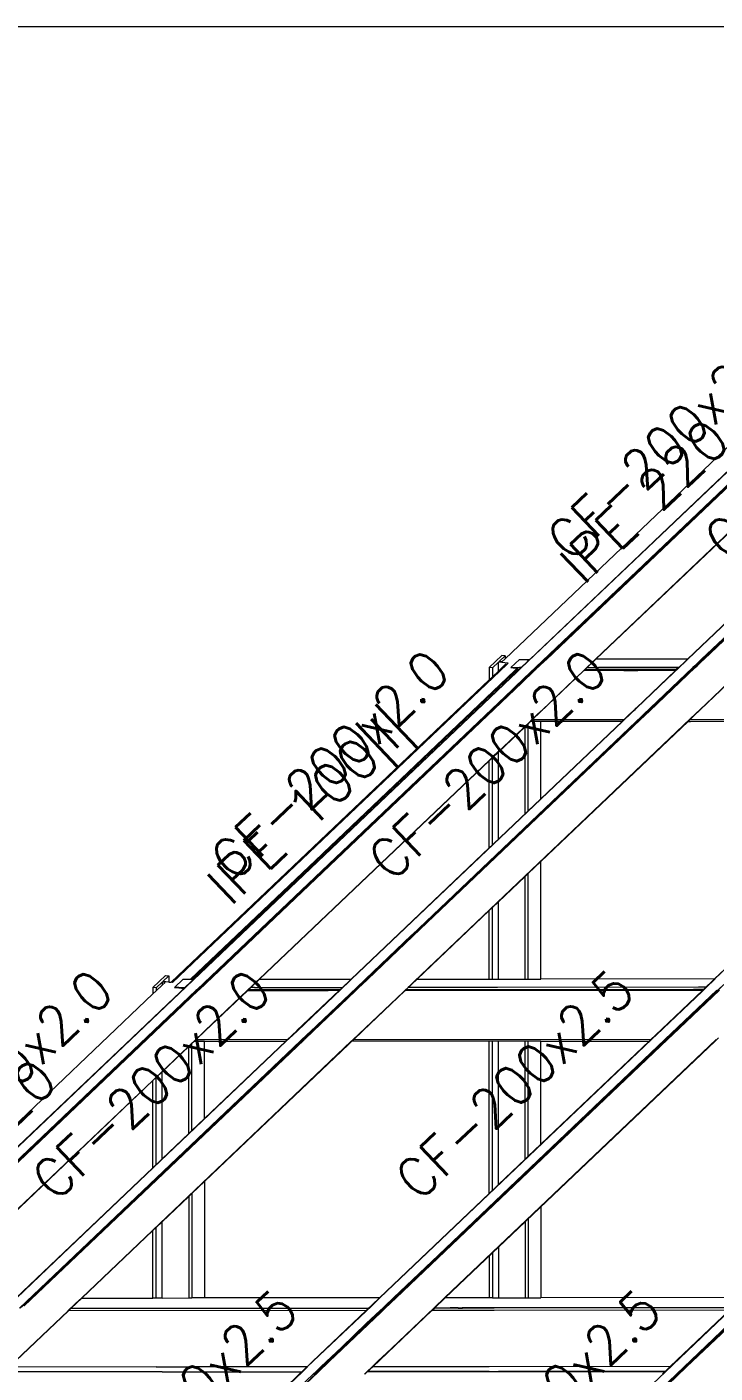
# Model space of a CAD drawing. Header units: millimetres. Extents: x 0 to 42, y 0 to 29.7.
# Drawn here: x 14.02 to 16.71, y 21.44 to 26.7 of the extents above; entities that cross this region are included whole.
import ezdxf
from ezdxf.enums import TextEntityAlignment as Align

# ---------------------------------------------------------------- set-up
doc = ezdxf.new("R2010")
doc.units = ezdxf.units.MM
for name, color, linetype, lineweight in [('BARRAS_DE_ACERO', 7, 'Continuous', 9), ('RECUAD_MARCO', 1, 'Continuous', 20), ('REFERENCIA_DE_LAS_BARRAS', 2, 'Continuous', 9)]:
    doc.layers.add(name, color=color, linetype=linetype, lineweight=lineweight)
doc.styles.add('CYPETXT', font='romans__.ttf', dxfattribs={"height": 0.2})

msp = doc.modelspace()

# ---------------------------------------------------------------- linework, layer by layer
at = {"layer": 'BARRAS_DE_ACERO'}
for p, q in [((15.88564, 24.23235), (17.13716, 25.42261)), ((17.25002, 25.43566), (15.98297, 24.23063)), ((16.0063, 24.20042), (17.22626, 25.36066)), ((17.22644, 25.35879), (16.03409, 24.2248)), ((17.22666, 25.35663), (16.04278, 24.23067)), ((17.22706, 25.35265), (16.04734, 24.23067)), ((17.30268, 25.24292), (16.23847, 24.23079)), ((16.23984, 24.23079), (17.30404, 25.24292)), ((16.65568, 24.23104), (17.71989, 25.24317)), ((17.13716, 25.0838), (16.24026, 24.23079)), ((17.29423, 24.83358), (16.66068, 24.23104)), ((16.59783, 24.23101), (16.78389, 24.40796)), ((16.59839, 24.23101), (16.78293, 24.40651)), ((16.83542, 24.40404), (16.65352, 24.23104)), ((16.65819, 24.23104), (16.83678, 24.40089)), ((15.87328, 24.24559), (15.82384, 24.19856)), ((15.88564, 24.24434), (15.86216, 24.22201)), ((15.88564, 24.24434), (15.87328, 24.24559)), ((15.87356, 24.22086), (15.88564, 24.23235)), ((15.88564, 24.24434), (15.88564, 24.23235)), ((16.23847, 24.23079), (16.19305, 24.1876)), ((16.23984, 24.23079), (16.19681, 24.18987)), ((16.20617, 24.19843), (16.2402, 24.23079)), ((16.2402, 24.23079), (16.24026, 24.23079)), ((16.59783, 24.23101), (16.24026, 24.23079)), ((16.58858, 24.22221), (16.59783, 24.23101)), ((16.59839, 24.23101), (16.58914, 24.22221)), ((16.59986, 24.23101), (16.5906, 24.22221)), ((16.62791, 24.20668), (16.65352, 24.23104)), ((16.65568, 24.23104), (16.63814, 24.21436)), ((16.64894, 24.22224), (16.65819, 24.23104)), ((16.65143, 24.22224), (16.66068, 24.23104)), ((16.66276, 24.23104), (16.65351, 24.22224)), ((15.8921, 24.21098), (14.58639, 22.96919)), ((16.80897, 24.18715), (15.82384, 23.25024)), ((15.89726, 24.21589), (15.85968, 24.21966)), ((15.88775, 24.21142), (15.85968, 24.18472)), ((15.87356, 24.22086), (15.86216, 24.22201)), ((15.8668, 24.13192), (15.92425, 24.18656)), ((15.8921, 24.21098), (15.88775, 24.21142)), ((15.8921, 24.21098), (15.89267, 24.21152)), ((15.89267, 24.21152), (15.89334, 24.21215)), ((15.89726, 24.21589), (15.89334, 24.21215)), ((15.90765, 24.19827), (15.92544, 24.19649)), ((15.93634, 24.18629), (15.90813, 24.15946)), ((15.91279, 24.17022), (15.92696, 24.1837)), ((15.92425, 24.18656), (15.9338, 24.19564)), ((15.93381, 24.19565), (15.92544, 24.19649)), ((15.92696, 24.1837), (15.92996, 24.18656)), ((15.92745, 24.17642), (15.94119, 24.18949)), ((15.92996, 24.18656), (15.9338, 24.19021)), ((15.9338, 24.19564), (15.93381, 24.19565)), ((15.9338, 24.19564), (15.9338, 24.19562)), ((15.9338, 24.19562), (15.9338, 24.19021)), ((15.93381, 24.19022), (15.9338, 24.19021)), ((15.93936, 24.18966), (15.93381, 24.19022)), ((15.93459, 24.19829), (15.94229, 24.19829)), ((15.93611, 24.18656), (15.93918, 24.18949)), ((15.93634, 24.18629), (15.93662, 24.18656)), ((15.93741, 24.18731), (15.93662, 24.18656)), ((15.93741, 24.18731), (15.9397, 24.18949)), ((15.93919, 24.1895), (15.93918, 24.18949)), ((15.93936, 24.18966), (15.93919, 24.1895)), ((15.94843, 24.19829), (15.93936, 24.18966)), ((15.93971, 24.1895), (15.9397, 24.18949)), ((15.93971, 24.1895), (15.94523, 24.19474)), ((15.94119, 24.18949), (15.94536, 24.19346)), ((15.94164, 24.2306), (15.98242, 24.23063)), ((15.94843, 24.19829), (15.94229, 24.19829)), ((15.94653, 24.19598), (15.94523, 24.19474)), ((15.95045, 24.1983), (15.94536, 24.19346)), ((15.94653, 24.19598), (15.94869, 24.19803)), ((15.97317, 24.22183), (15.94843, 24.19829)), ((15.97141, 24.21964), (15.94869, 24.19803)), ((15.95001, 24.1469), (15.99174, 24.18658)), ((15.9502, 24.14501), (15.99393, 24.1866)), ((15.95045, 24.1983), (15.97519, 24.22183)), ((15.95081, 24.13887), (16.001, 24.1866)), ((15.98297, 24.23063), (15.97141, 24.21964)), ((15.97776, 24.16649), (16.002, 24.18954)), ((15.99176, 24.1866), (15.99174, 24.18658)), ((16.00582, 24.19791), (15.99393, 24.1866)), ((16.19391, 24.1867), (15.99425, 23.99682)), ((16.0063, 24.20042), (15.99485, 24.18953)), ((16.00238, 24.18791), (16.001, 24.1866)), ((16.002, 24.18954), (16.02545, 24.21184)), ((16.00407, 24.18952), (16.00238, 24.18791)), ((16.00407, 24.18952), (16.00409, 24.18954)), ((16.00651, 24.19184), (16.00409, 24.18954)), ((16.00582, 24.19791), (16.03101, 24.22187)), ((16.036, 24.22187), (16.02545, 24.21184)), ((16.03409, 24.2248), (16.03101, 24.22187)), ((16.16167, 24.15775), (16.19305, 24.1876)), ((16.1937, 24.18691), (16.19681, 24.18987)), ((16.34916, 24.1868), (16.19391, 24.1867)), ((16.20603, 24.19823), (16.19701, 24.18965)), ((16.20805, 24.18966), (16.19701, 24.18965)), ((16.20603, 24.19823), (16.20617, 24.19843)), ((16.20617, 24.19843), (16.21833, 24.19844)), ((16.21833, 24.19844), (16.56381, 24.19865)), ((16.34985, 24.1868), (16.34916, 24.1868)), ((16.4045, 24.18683), (16.34985, 24.1868)), ((16.6195, 24.19868), (16.42542, 24.0141)), ((16.43151, 24.01784), (16.61136, 24.18889)), ((16.51772, 24.1529), (16.56584, 24.19865)), ((16.61493, 24.18989), (16.53046, 24.10955)), ((16.56381, 24.19865), (16.55456, 24.18986)), ((16.55513, 24.18987), (16.56934, 24.20338)), ((16.56383, 24.19867), (16.56381, 24.19865)), ((16.56384, 24.19868), (16.58858, 24.22221)), ((16.56584, 24.19865), (16.5906, 24.22221)), ((16.58914, 24.22221), (16.56934, 24.20338)), ((16.61738, 24.19461), (16.61136, 24.18889)), ((16.61744, 24.18991), (16.61436, 24.18698)), ((16.61496, 24.18992), (16.61493, 24.18989)), ((16.61496, 24.18992), (16.62417, 24.19868)), ((16.61738, 24.19461), (16.62166, 24.19868)), ((16.61744, 24.18991), (16.62666, 24.19868)), ((16.61953, 24.19871), (16.6195, 24.19868)), ((16.62635, 24.2052), (16.61953, 24.19871)), ((16.62169, 24.19871), (16.62166, 24.19868)), ((16.62169, 24.19871), (16.62851, 24.2052)), ((16.62418, 24.19869), (16.62417, 24.19868)), ((16.6242, 24.19871), (16.62418, 24.19869)), ((16.6242, 24.19871), (16.63102, 24.2052)), ((16.62576, 24.01249), (16.80933, 24.18707)), ((16.62791, 24.20668), (16.62635, 24.2052)), ((16.62669, 24.19871), (16.62666, 24.19868)), ((16.62669, 24.19871), (16.62979, 24.20166)), ((16.63814, 24.21436), (16.62851, 24.2052)), ((16.62876, 24.19871), (16.62873, 24.19868)), ((16.62876, 24.19871), (16.63559, 24.2052)), ((16.62979, 24.20166), (16.63289, 24.20461)), ((16.63102, 24.2052), (16.64894, 24.22224)), ((16.65143, 24.22224), (16.63289, 24.20461)), ((16.63559, 24.2052), (16.65351, 24.22224)), ((16.66953, 24.05584), (16.81991, 24.19886)), ((15.90826, 24.15817), (14.61413, 22.92739)), ((15.90813, 24.15946), (14.62331, 22.93752)), ((15.91279, 24.17022), (14.66296, 22.98159)), ((14.69078, 22.94049), (15.95081, 24.13887)), ((14.73193, 22.98162), (15.97776, 24.16649)), ((14.90832, 23.15413), (15.9502, 24.14501)), ((15.8668, 24.13192), (15.1754, 23.47438)), ((15.92745, 24.17642), (15.90826, 24.15817)), ((15.95001, 24.1469), (15.9321, 24.12986)), ((16.15588, 24.15225), (16.03001, 24.03253)), ((16.15588, 24.15225), (16.16167, 24.15775)), ((16.51772, 24.1529), (16.40093, 24.04182)), ((16.42829, 24.01238), (16.53046, 24.10955)), ((16.01155, 24.01367), (16.02783, 24.02915)), ((16.37176, 24.01407), (16.38783, 24.02937)), ((16.37641, 24.01987), (16.37736, 24.02079)), ((16.37736, 24.02079), (16.37847, 24.02184)), ((16.37836, 24.02182), (16.37864, 24.02208)), ((16.3785, 24.02186), (16.37847, 24.02184)), ((16.37874, 24.02208), (16.37861, 24.02196)), ((16.37876, 24.02209), (16.37874, 24.02208)), ((16.37878, 24.02221), (16.37981, 24.02316)), ((16.37957, 24.02286), (16.38007, 24.02336)), ((16.38, 24.02334), (16.37981, 24.02316)), ((16.38, 24.02334), (16.38002, 24.02335)), ((16.38007, 24.0234), (16.38002, 24.02335)), ((16.38034, 24.02361), (16.38007, 24.02336)), ((16.38007, 24.0234), (16.38016, 24.02349)), ((16.38016, 24.02349), (16.38035, 24.02366)), ((16.38046, 24.02371), (16.38034, 24.02361)), ((16.38373, 24.02685), (16.38195, 24.02516)), ((16.38675, 24.02972), (16.38546, 24.02849)), ((16.38783, 24.02937), (16.38785, 24.02938)), ((16.38785, 24.02938), (16.38796, 24.02949)), ((16.38796, 24.02949), (16.39413, 24.03535)), ((16.38889, 24.03177), (16.3889, 24.03177)), ((16.3889, 24.03177), (16.38894, 24.03181)), ((16.38899, 24.03187), (16.389, 24.03188)), ((16.389, 24.03187), (16.38899, 24.03186)), ((16.38901, 24.03187), (16.389, 24.03188)), ((16.38901, 24.03187), (16.389, 24.03187)), ((16.38905, 24.03193), (16.38906, 24.03194)), ((16.38907, 24.03195), (16.38908, 24.03196)), ((16.38908, 24.03195), (16.38907, 24.03194)), ((16.38908, 24.03196), (16.38909, 24.03197)), ((16.38909, 24.03197), (16.38913, 24.03201)), ((16.38928, 24.03216), (16.38913, 24.03201)), ((16.38914, 24.032), (16.38929, 24.03215)), ((16.38928, 24.03216), (16.38929, 24.03217)), ((16.38932, 24.0322), (16.38929, 24.03217)), ((16.38934, 24.03222), (16.38932, 24.0322)), ((16.38934, 24.03222), (16.3894, 24.03228)), ((16.38937, 24.03223), (16.38941, 24.03227)), ((16.38953, 24.03239), (16.38941, 24.03227)), ((16.38956, 24.03244), (16.38952, 24.0324)), ((16.38956, 24.03244), (16.38964, 24.03252)), ((16.38964, 24.03252), (16.38968, 24.03256)), ((16.38977, 24.03265), (16.38968, 24.03256)), ((16.38977, 24.03265), (16.38978, 24.03266)), ((16.3898, 24.03266), (16.38979, 24.03265)), ((16.3898, 24.03266), (16.38981, 24.03267)), ((16.38992, 24.0328), (16.38981, 24.03269)), ((16.38981, 24.03268), (16.38982, 24.03268)), ((16.39004, 24.03292), (16.38992, 24.0328)), ((16.39012, 24.033), (16.39004, 24.03292)), ((16.39012, 24.033), (16.39016, 24.03304)), ((16.39016, 24.03304), (16.39024, 24.03312)), ((16.39024, 24.03312), (16.39028, 24.03316)), ((16.39036, 24.03324), (16.39028, 24.03316)), ((16.39036, 24.03324), (16.3904, 24.03328)), ((16.39037, 24.03323), (16.39049, 24.03335)), ((16.3904, 24.03328), (16.39048, 24.03336)), ((16.39048, 24.03336), (16.3906, 24.03348)), ((16.39049, 24.03335), (16.39058, 24.03344)), ((16.39061, 24.03347), (16.39058, 24.03344)), ((16.39061, 24.03349), (16.3906, 24.03348)), ((16.39072, 24.0336), (16.39061, 24.03349)), ((16.39061, 24.03347), (16.39073, 24.03359)), ((16.39072, 24.0336), (16.39073, 24.03361)), ((16.39073, 24.03359), (16.39122, 24.03408)), ((16.39073, 24.03361), (16.39084, 24.03372)), ((16.39084, 24.03372), (16.39121, 24.03409)), ((16.39132, 24.0342), (16.39121, 24.03409)), ((16.39133, 24.03419), (16.39122, 24.03408)), ((16.39133, 24.03421), (16.39132, 24.0342)), ((16.39144, 24.03432), (16.39133, 24.03421)), ((16.39133, 24.03419), (16.39145, 24.03431)), ((16.39145, 24.03431), (16.39146, 24.03432)), ((16.39146, 24.03432), (16.39157, 24.03443)), ((16.39156, 24.03444), (16.39157, 24.03445)), ((16.39169, 24.03455), (16.39157, 24.03443)), ((16.3918, 24.03468), (16.39169, 24.03457)), ((16.39181, 24.03469), (16.3918, 24.03468)), ((16.39192, 24.0348), (16.39181, 24.03469)), ((16.39192, 24.0348), (16.39193, 24.03481)), ((16.39204, 24.03492), (16.39193, 24.03481)), ((16.39205, 24.03491), (16.39193, 24.03479)), ((16.39205, 24.03493), (16.39204, 24.03492)), ((16.39216, 24.03504), (16.39205, 24.03493)), ((16.39205, 24.03491), (16.39217, 24.03503)), ((16.39216, 24.03504), (16.39217, 24.03505)), ((16.39228, 24.03516), (16.39217, 24.03505)), ((16.39218, 24.03504), (16.39217, 24.03503)), ((16.39218, 24.03504), (16.39229, 24.03515)), ((16.39228, 24.03516), (16.39229, 24.03517)), ((16.3924, 24.03528), (16.39229, 24.03517)), ((16.3924, 24.03528), (16.39241, 24.03529)), ((16.39252, 24.0354), (16.39241, 24.03529)), ((16.39252, 24.0354), (16.39253, 24.03541)), ((16.39264, 24.03552), (16.39253, 24.03541)), ((16.39264, 24.03552), (16.39265, 24.03553)), ((16.39276, 24.03564), (16.39265, 24.03553)), ((16.39277, 24.03563), (16.39265, 24.03551)), ((16.39277, 24.03565), (16.39276, 24.03564)), ((16.39289, 24.03575), (16.39277, 24.03563)), ((16.39289, 24.03577), (16.393, 24.03588)), ((16.39301, 24.03587), (16.39289, 24.03575)), ((16.39301, 24.03589), (16.393, 24.03588)), ((16.39313, 24.03599), (16.39301, 24.03587)), ((16.39324, 24.03612), (16.39313, 24.03601)), ((16.39325, 24.03611), (16.39313, 24.03599)), ((16.39325, 24.03613), (16.39324, 24.03612)), ((16.39336, 24.03624), (16.39325, 24.03613)), ((16.39337, 24.03623), (16.39325, 24.03611)), ((16.39336, 24.03624), (16.39361, 24.03649)), ((16.39337, 24.03623), (16.39362, 24.03648)), ((16.39372, 24.0366), (16.39361, 24.03649)), ((16.39373, 24.03659), (16.39362, 24.03648)), ((16.39373, 24.03661), (16.39372, 24.0366)), ((16.39384, 24.03672), (16.39373, 24.03661)), ((16.39373, 24.03659), (16.39385, 24.03671)), ((16.39385, 24.03673), (16.39384, 24.03672)), ((16.39397, 24.03685), (16.39408, 24.03696)), ((16.39409, 24.03697), (16.39408, 24.03696)), ((16.39409, 24.03697), (16.3942, 24.03708)), ((16.39409, 24.03695), (16.39421, 24.03707)), ((16.39413, 24.03535), (16.40093, 24.04182)), ((16.39433, 24.03719), (16.39421, 24.03707)), ((16.39445, 24.03731), (16.39433, 24.03719)), ((16.39457, 24.03743), (16.39445, 24.03731)), ((16.39457, 24.03743), (16.39469, 24.03755)), ((16.39481, 24.03767), (16.39469, 24.03755)), ((16.39493, 24.03779), (16.39481, 24.03767)), ((16.39504, 24.03792), (16.39493, 24.03781)), ((16.39493, 24.03779), (16.39505, 24.03791)), ((16.39505, 24.03793), (16.39504, 24.03792)), ((16.39505, 24.03791), (16.39517, 24.03803)), ((16.39529, 24.03815), (16.39517, 24.03803)), ((16.39529, 24.03815), (16.39541, 24.03827)), ((16.39552, 24.0384), (16.39541, 24.03829)), ((16.39541, 24.03827), (16.39553, 24.03839)), ((16.39555, 24.03841), (16.39553, 24.03839)), ((16.39555, 24.03841), (16.39565, 24.03851)), ((16.39576, 24.03864), (16.39565, 24.03853)), ((16.39565, 24.03851), (16.39577, 24.03863)), ((16.39576, 24.03864), (16.39636, 24.03924)), ((16.39577, 24.03863), (16.39661, 24.03947)), ((16.39649, 24.03937), (16.39636, 24.03924)), ((16.3966, 24.03948), (16.39649, 24.03937)), ((16.39661, 24.03947), (16.39683, 24.03969)), ((16.39682, 24.0397), (16.39681, 24.03969)), ((16.39682, 24.0397), (16.39695, 24.03983)), ((16.39693, 24.03979), (16.39683, 24.03969)), ((16.39695, 24.03981), (16.39693, 24.03979)), ((16.39696, 24.03983), (16.39695, 24.03983)), ((16.39697, 24.03983), (16.39696, 24.03984)), ((16.39698, 24.03985), (16.39697, 24.03985)), ((16.39701, 24.03988), (16.39703, 24.0399)), ((16.39703, 24.03991), (16.39704, 24.03991)), ((16.39703, 24.03991), (16.39704, 24.0399)), ((16.39703, 24.0399), (16.39704, 24.0399)), ((16.39707, 24.03994), (16.39705, 24.03992)), ((16.39705, 24.03991), (16.39706, 24.03991)), ((16.39706, 24.03992), (16.39708, 24.03994)), ((16.39708, 24.03995), (16.39707, 24.03994)), ((16.45074, 24.0294), (16.41366, 23.99413)), ((16.60859, 23.99788), (16.66953, 24.05584)), ((15.98458, 23.98802), (14.89937, 22.95591)), ((14.92514, 22.98174), (15.98321, 23.98802)), ((15.28507, 22.98196), (16.34312, 23.98823)), ((15.46931, 23.15579), (16.34382, 23.9875)), ((15.52271, 23.15557), (16.39826, 23.98826)), ((15.52374, 23.1545), (16.40658, 23.99413)), ((15.52512, 23.15343), (16.42829, 24.01238)), ((16.41366, 23.99413), (15.52704, 23.15091)), ((15.5313, 22.97331), (16.60859, 23.99788)), ((15.98937, 23.99388), (15.98321, 23.98802)), ((16.02545, 23.98804), (15.985, 23.98802)), ((15.99116, 23.99388), (15.99425, 23.99682)), ((15.99383, 23.99682), (16.01155, 24.01367)), ((16.34313, 23.98823), (16.34312, 23.98823)), ((16.34313, 23.98823), (16.34928, 23.99409)), ((16.3492, 23.99455), (16.34873, 23.9941)), ((16.36962, 24.01396), (16.3492, 23.99455)), ((16.34998, 23.99336), (16.35076, 23.9941)), ((16.35076, 23.9941), (16.35385, 23.99704)), ((16.35225, 23.99692), (16.35234, 23.997)), ((16.35234, 23.997), (16.36847, 24.01234)), ((16.35385, 23.99704), (16.36994, 24.01234)), ((16.36847, 24.01234), (16.36863, 24.01249)), ((16.37351, 24.01713), (16.36863, 24.01249)), ((16.37361, 24.01774), (16.36962, 24.01396)), ((16.36994, 24.01234), (16.37176, 24.01407)), ((16.37351, 24.01713), (16.3761, 24.01959)), ((16.37361, 24.01774), (16.37362, 24.01775)), ((16.37362, 24.01775), (16.3737, 24.01783)), ((16.3737, 24.01783), (16.37372, 24.01783)), ((16.37391, 24.01801), (16.37401, 24.01808)), ((16.37406, 24.01813), (16.37401, 24.01808)), ((16.37406, 24.01813), (16.37409, 24.01816)), ((16.37417, 24.01822), (16.37409, 24.01816)), ((16.37417, 24.01822), (16.37437, 24.01837)), ((16.37457, 24.01852), (16.37437, 24.01837)), ((16.37477, 24.01867), (16.37457, 24.01852)), ((16.37497, 24.01882), (16.37477, 24.01867)), ((16.37517, 24.01897), (16.37497, 24.01882)), ((16.37517, 24.01897), (16.37537, 24.01912)), ((16.37537, 24.01912), (16.37565, 24.01933)), ((16.37569, 24.01936), (16.37565, 24.01933)), ((16.37569, 24.01936), (16.37571, 24.01938)), ((16.37577, 24.01942), (16.37585, 24.01948)), ((16.37585, 24.01948), (16.37603, 24.01966)), ((16.37603, 24.01966), (16.37605, 24.01966)), ((16.3761, 24.01959), (16.37641, 24.01987)), ((16.39826, 23.98826), (16.40446, 23.99413)), ((16.40689, 23.99644), (16.40446, 23.99413)), ((16.40774, 23.99523), (16.40658, 23.99413)), ((16.40689, 23.99644), (16.40753, 23.99708)), ((16.41956, 24.00853), (16.40753, 23.99708)), ((16.40774, 23.99523), (16.43151, 24.01784)), ((16.41956, 24.00853), (16.4197, 24.00867)), ((16.4197, 24.00867), (16.41981, 24.00877)), ((16.41981, 24.00877), (16.42015, 24.0091)), ((16.42158, 24.01045), (16.42297, 24.01177)), ((16.42297, 24.01177), (16.42318, 24.01197)), ((16.42318, 24.01197), (16.42339, 24.01217)), ((16.42361, 24.01238), (16.42408, 24.01282)), ((16.42408, 24.01282), (16.42542, 24.0141)), ((16.60041, 23.98838), (16.60968, 23.98839)), ((16.60657, 23.99424), (16.62576, 24.01249)), ((17.7684, 23.99494), (16.60657, 23.99424)), ((15.82384, 23.83475), (14.92694, 22.98174)), ((15.82384, 23.83475), (15.8362, 23.8465)), ((15.82384, 23.49489), (15.82384, 23.83475)), ((15.8362, 23.50665), (15.8362, 23.8465)), ((15.82384, 23.49489), (15.8362, 23.50665)), ((15.17497, 23.47396), (15.17128, 23.47046)), ((15.1754, 23.47438), (15.17497, 23.47396)), ((15.47057, 23.15891), (15.82384, 23.49489)), ((15.976, 23.39454), (16.02545, 23.44157)), ((15.976, 22.98238), (15.976, 23.39454)), ((16.02545, 22.98241), (16.02545, 23.44157)), ((15.96364, 22.98237), (15.96364, 23.38278)), ((15.82384, 23.25024), (15.54191, 22.98211)), ((15.8362, 22.9823), (15.8362, 23.26158)), ((15.85968, 22.98231), (15.85968, 23.28391)), ((14.68227, 22.93912), (14.90832, 23.15413)), ((15.47057, 23.15891), (15.28451, 22.98196)), ((15.28653, 22.98196), (15.46931, 23.15579)), ((15.34019, 22.98199), (15.52029, 23.15327)), ((15.52221, 23.15306), (15.34233, 22.98199)), ((15.34484, 22.98199), (15.5238, 23.15218)), ((15.34735, 22.98199), (15.52449, 23.15046)), ((15.52271, 23.15557), (15.52029, 23.15327)), ((15.52221, 23.15306), (15.52373, 23.1545)), ((15.52373, 23.1545), (15.52374, 23.1545)), ((15.5238, 23.15218), (15.52512, 23.15343)), ((16.70421, 22.98283), (16.88883, 23.15842)), ((16.70482, 22.98283), (16.89163, 23.16049)), ((14.51051, 22.94952), (14.55996, 22.99654)), ((14.54636, 22.97061), (14.52288, 22.94828)), ((14.54883, 22.97296), (14.57232, 22.9953)), ((14.57232, 22.9706), (14.54883, 22.97296)), ((14.55996, 22.99654), (14.57232, 22.9953)), ((14.57232, 22.9953), (14.57232, 22.9706)), ((14.58639, 22.96919), (14.58204, 22.96963)), ((14.59432, 22.94923), (14.62831, 22.98156)), ((14.62831, 22.98156), (14.65725, 22.98159)), ((14.65983, 22.97278), (14.63509, 22.94925)), ((14.73193, 22.98162), (14.69792, 22.94927)), ((14.91588, 22.97294), (14.87954, 22.93837)), ((14.8997, 22.95591), (14.92686, 22.98174)), ((14.91661, 22.97363), (14.91588, 22.97294)), ((14.91661, 22.97363), (14.92514, 22.98174)), ((14.92694, 22.98174), (14.92686, 22.98174)), ((14.92694, 22.98174), (15.28451, 22.98196)), ((15.24181, 22.94082), (15.27582, 22.97316)), ((15.27728, 22.97316), (15.24815, 22.94545)), ((15.25459, 22.95351), (15.27526, 22.97316)), ((15.26803, 22.91133), (15.34233, 22.98199)), ((15.26872, 22.9096), (15.34484, 22.98199)), ((15.27526, 22.97316), (15.28451, 22.98196)), ((15.28507, 22.98196), (15.27582, 22.97316)), ((15.28653, 22.98196), (15.27728, 22.97316)), ((15.33094, 22.97319), (15.31304, 22.95617)), ((15.34019, 22.98199), (15.33094, 22.97319)), ((15.33854, 22.97163), (15.34018, 22.97319)), ((15.34943, 22.98199), (15.34018, 22.97319)), ((15.51995, 22.96123), (15.54191, 22.98211)), ((15.52178, 22.96261), (15.54227, 22.98211)), ((15.54227, 22.98211), (15.54235, 22.98211)), ((15.82384, 22.98229), (15.8362, 22.9823)), ((15.8362, 22.9823), (15.85968, 22.98231)), ((15.85968, 22.98231), (15.96364, 22.98237)), ((15.96364, 22.98237), (15.976, 22.98238)), ((15.976, 22.98238), (16.02545, 22.98241)), ((16.75498, 22.97405), (16.55221, 22.7812)), ((16.66156, 22.94169), (16.69556, 22.97402)), ((16.67017, 22.95046), (16.69495, 22.97402)), ((16.6972, 22.97402), (16.67931, 22.957)), ((16.69556, 22.97402), (16.70482, 22.98283)), ((16.70647, 22.98283), (16.6972, 22.97402)), ((12.0066, 20.44749), (14.61413, 22.92739)), ((13.259, 21.73426), (14.51051, 22.92452)), ((14.61395, 22.92914), (13.35964, 21.73622)), ((14.52288, 22.94828), (14.51051, 22.94952)), ((14.614, 22.92867), (14.59494, 22.91055)), ((14.68768, 22.93754), (14.6004, 22.85453)), ((14.61194, 22.94924), (14.63509, 22.94925)), ((14.61212, 22.94744), (14.63118, 22.94553)), ((14.61395, 22.92914), (14.62276, 22.93752)), ((14.62042, 22.93477), (14.614, 22.92867)), ((14.62331, 22.93752), (14.62042, 22.93477)), ((14.68312, 22.93756), (14.62383, 22.88117)), ((14.63118, 22.94553), (14.63509, 22.94925)), ((14.68558, 22.93754), (14.63785, 22.89215)), ((14.68061, 22.93756), (14.68057, 22.93753)), ((14.68061, 22.93756), (14.68062, 22.93756)), ((14.68063, 22.93757), (14.68062, 22.93756)), ((14.68063, 22.93757), (14.68227, 22.93912)), ((14.68312, 22.93756), (14.6875, 22.94172)), ((14.68866, 22.94046), (14.68558, 22.93754)), ((14.69078, 22.94049), (14.68768, 22.93754)), ((14.68868, 22.94048), (14.68866, 22.94046)), ((14.68869, 22.94049), (14.68868, 22.94048)), ((14.68869, 22.94049), (14.69792, 22.94927)), ((14.71312, 22.7801), (14.87954, 22.93837)), ((14.7145, 22.7801), (14.88038, 22.93785)), ((14.88057, 22.93765), (14.71491, 22.7801)), ((14.88349, 22.94081), (14.88038, 22.93785)), ((14.88059, 22.93767), (14.88058, 22.93766)), ((14.88059, 22.93767), (14.8806, 22.93768)), ((14.88059, 22.93767), (14.88065, 22.93767)), ((14.88064, 22.93765), (14.88059, 22.93765)), ((14.88078, 22.93785), (14.8806, 22.93768)), ((14.92464, 22.9377), (14.8806, 22.93768)), ((14.88064, 22.93765), (15.0322, 22.93774)), ((14.92464, 22.9377), (14.88065, 22.93767)), ((14.88368, 22.9406), (14.88078, 22.93785)), ((14.89937, 22.95591), (14.88349, 22.94081)), ((14.92486, 22.94063), (14.88368, 22.9406)), ((14.89286, 22.9494), (14.8997, 22.95591)), ((14.90702, 22.94941), (14.89286, 22.9494)), ((14.90702, 22.94941), (15.24935, 22.94962)), ((14.94669, 22.93772), (14.92464, 22.9377)), ((14.92464, 22.9377), (14.94675, 22.93771)), ((14.92486, 22.94063), (14.92845, 22.94063)), ((14.98009, 22.93774), (14.94669, 22.93772)), ((14.98009, 22.93774), (14.94675, 22.93771)), ((15.0322, 22.93774), (15.06669, 22.93776)), ((15.23814, 22.93787), (15.06669, 22.93776)), ((15.07452, 22.78032), (15.24529, 22.94273)), ((15.12446, 22.7768), (15.3062, 22.94966)), ((15.23786, 22.93789), (15.19483, 22.93786)), ((15.23772, 22.9379), (15.23817, 22.9379)), ((15.23816, 22.93789), (15.23817, 22.9379)), ((15.24124, 22.94082), (15.23817, 22.9379)), ((15.24124, 22.94082), (15.2505, 22.94962)), ((15.24815, 22.94545), (15.24529, 22.94273)), ((15.24935, 22.94962), (15.25039, 22.94962)), ((15.25039, 22.94962), (15.2505, 22.94962)), ((15.25459, 22.95351), (15.2505, 22.94962)), ((15.26999, 22.90842), (15.30106, 22.93797)), ((15.3062, 22.94966), (15.31304, 22.95617)), ((15.49887, 22.94117), (15.32991, 22.78047)), ((15.33032, 22.78047), (15.49598, 22.93802)), ((15.49601, 22.93805), (15.49598, 22.93802)), ((15.49601, 22.93805), (15.4991, 22.94098)), ((15.497, 22.93805), (16.65788, 22.93877)), ((15.49887, 22.94117), (15.50534, 22.94733)), ((15.50288, 22.94098), (16.62156, 22.94166)), ((15.50534, 22.94733), (15.50718, 22.94908)), ((15.50718, 22.94908), (15.50778, 22.94965)), ((15.51476, 22.95629), (15.50778, 22.94965)), ((15.50813, 22.94957), (15.50786, 22.94932)), ((15.50813, 22.94957), (15.50826, 22.94976)), ((15.82274, 22.94995), (15.50849, 22.94976)), ((15.51428, 22.95548), (15.51514, 22.95629)), ((15.51476, 22.95629), (15.51495, 22.95647)), ((15.51989, 22.96118), (15.51495, 22.95647)), ((15.51514, 22.95629), (15.52011, 22.96102)), ((15.51995, 22.96123), (15.51989, 22.96118)), ((15.52178, 22.96261), (15.52011, 22.96102)), ((16.64148, 22.95044), (15.85633, 22.94996)), ((16.47487, 22.76414), (16.64545, 22.92637)), ((16.47652, 22.76414), (16.6569, 22.93569)), ((16.50995, 22.74594), (16.71273, 22.9388)), ((16.51234, 22.74594), (16.72802, 22.95106)), ((16.54119, 22.7659), (16.72299, 22.9388)), ((16.55497, 22.7812), (16.72067, 22.9388)), ((16.66095, 22.94169), (16.62156, 22.94166)), ((16.67017, 22.95046), (16.64148, 22.95044)), ((16.65759, 22.93791), (16.64545, 22.92637)), ((16.67931, 22.957), (16.6569, 22.93569)), ((16.65759, 22.93791), (16.65849, 22.93877)), ((16.66156, 22.94169), (16.65849, 22.93877)), ((16.67017, 22.95046), (16.66095, 22.94169)), ((12.10914, 20.4872), (14.6373, 22.89163)), ((14.63687, 22.89597), (12.28168, 20.65604)), ((13.3082, 21.68678), (14.59494, 22.91055)), ((14.62383, 22.88117), (13.59507, 21.90276)), ((13.99163, 21.69739), (15.26803, 22.91133)), ((14.6369, 22.896), (14.63687, 22.89597)), ((14.6373, 22.89163), (14.63785, 22.89215)), ((15.26872, 22.9096), (15.11622, 22.76457)), ((15.26999, 22.90842), (15.13533, 22.78035)), ((15.27059, 22.90701), (15.13741, 22.78035)), ((14.6004, 22.85453), (12.11124, 20.4872)), ((14.66852, 22.73768), (14.71312, 22.7801)), ((14.67981, 22.74711), (14.7145, 22.7801)), ((14.68093, 22.74778), (14.71491, 22.7801)), ((15.0298, 22.73918), (15.07306, 22.78032)), ((15.05661, 22.76329), (15.03126, 22.73918)), ((15.07248, 22.78032), (15.03541, 22.74506)), ((15.05661, 22.76329), (15.07452, 22.78032)), ((15.07304, 22.78085), (15.07248, 22.78032)), ((15.08704, 22.74121), (15.11437, 22.76721)), ((15.10191, 22.75096), (15.11622, 22.76457)), ((15.13741, 22.78035), (15.10342, 22.74803)), ((15.11283, 22.75897), (15.11742, 22.76332)), ((15.11437, 22.76721), (15.12446, 22.7768)), ((15.13533, 22.78035), (15.11742, 22.76332)), ((15.29325, 22.74521), (15.33032, 22.78047)), ((15.2997, 22.75174), (15.32991, 22.78047)), ((15.82384, 22.14497), (16.47487, 22.76414)), ((16.4551, 22.74591), (16.49218, 22.78117)), ((16.46044, 22.74885), (16.47652, 22.76414)), ((16.51789, 22.74594), (16.53888, 22.7659)), ((16.55221, 22.7812), (16.53612, 22.7659)), ((16.55497, 22.7812), (16.53888, 22.7659)), ((13.56312, 21.68639), (14.66852, 22.73768)), ((13.98903, 21.69696), (15.08704, 22.74121)), ((15.09883, 22.74803), (14.0354, 21.73663)), ((14.15754, 21.90822), (15.03126, 22.73918)), ((14.21206, 21.90227), (15.09824, 22.74509)), ((15.09924, 22.74406), (14.21372, 21.90187)), ((15.28527, 22.73933), (14.2311, 21.73675)), ((14.51051, 22.00119), (15.2997, 22.75174)), ((14.51051, 22.5861), (14.67743, 22.74484)), ((15.0298, 22.73918), (14.51051, 22.24531)), ((14.71212, 22.73899), (14.67167, 22.73897)), ((14.67764, 22.74504), (14.67743, 22.74484)), ((14.67764, 22.74504), (14.67981, 22.74711)), ((14.67784, 22.74484), (14.68093, 22.74778)), ((15.28707, 22.73933), (14.71212, 22.19252)), ((14.71212, 22.73899), (15.02923, 22.73918)), ((14.71212, 22.43759), (14.71212, 22.73899)), ((15.02923, 22.73918), (15.03541, 22.74506)), ((15.09825, 22.74509), (15.09824, 22.74509)), ((15.10133, 22.74803), (15.09825, 22.74509)), ((15.10191, 22.75096), (15.09883, 22.74803)), ((15.10033, 22.74509), (15.09924, 22.74406)), ((15.10342, 22.74803), (15.10033, 22.74509)), ((15.11283, 22.75897), (15.10133, 22.74803)), ((15.28527, 22.73933), (15.29145, 22.74521)), ((15.29325, 22.74521), (15.28707, 22.73933)), ((16.4551, 22.74591), (15.29325, 22.74521)), ((16.45734, 22.74591), (15.39701, 21.73747)), ((15.45201, 21.7375), (16.51234, 22.74594)), ((16.5202, 22.74594), (15.45987, 21.7375)), ((15.62542, 21.9047), (16.50995, 22.74594)), ((16.51789, 22.74594), (15.63006, 21.90156)), ((15.65081, 21.73839), (16.71033, 22.74606)), ((16.70568, 22.74019), (15.65153, 21.73763)), ((16.02545, 22.73978), (16.44892, 22.74004)), ((16.4551, 22.74591), (16.44892, 22.74004)), ((16.46044, 22.74885), (16.45734, 22.74591)), ((16.70568, 22.74019), (16.7188, 22.75267)), ((14.52288, 22.59746), (14.54636, 22.61979)), ((14.54636, 22.27994), (14.54636, 22.61979)), ((14.51051, 22.5861), (13.58491, 21.70581)), ((14.51051, 22.5857), (13.61748, 21.73638)), ((14.51051, 22.24585), (14.51051, 22.5857)), ((15.976, 22.29026), (15.96364, 22.2785)), ((16.02545, 22.33729), (15.976, 22.29026)), ((14.51051, 22.24531), (13.97561, 21.73659)), ((14.66268, 22.1455), (14.71212, 22.19252)), ((14.71212, 22.19252), (14.71212, 21.73705)), ((14.54636, 22.03487), (14.65032, 22.13374)), ((14.65032, 22.13374), (14.66268, 22.1455)), ((14.66268, 22.1455), (14.66268, 21.73702)), ((15.82384, 22.14555), (15.39475, 21.73747)), ((15.57831, 21.91145), (15.82384, 22.14497)), ((15.6174, 21.94864), (15.82384, 22.14497)), ((15.976, 22.04577), (16.02545, 22.0928)), ((14.52288, 22.01254), (14.54636, 22.03487)), ((14.54636, 21.73695), (14.54636, 22.03487)), ((15.96364, 22.03401), (15.976, 22.04577)), ((14.20471, 21.71036), (14.51051, 22.00119)), ((14.2329, 21.73675), (14.51051, 22.00078)), ((14.51051, 22.00078), (14.52288, 22.01254)), ((14.52288, 21.73694), (14.52288, 22.01254)), ((15.57831, 21.91145), (15.6174, 21.94864)), ((15.8362, 21.91281), (15.85968, 21.93514)), ((13.97708, 21.73659), (14.15754, 21.90822)), ((14.00576, 21.70606), (14.21206, 21.90227)), ((14.21372, 21.90187), (14.00784, 21.70606)), ((15.57831, 21.91145), (15.39537, 21.73747)), ((15.44961, 21.7375), (15.62542, 21.9047)), ((15.62939, 21.90355), (15.45479, 21.7375)), ((15.63006, 21.90156), (15.45756, 21.7375)), ((15.82384, 21.90106), (15.82384, 21.73773)), ((14.0354, 21.73663), (13.99899, 21.702)), ((14.20983, 21.71652), (14.18936, 21.69706)), ((14.19107, 21.69704), (14.23283, 21.73675)), ((14.20471, 21.71036), (14.19191, 21.69819)), ((14.20983, 21.71652), (14.2311, 21.73675)), ((14.23283, 21.73675), (14.2329, 21.73675)), ((14.54636, 21.73695), (14.65032, 21.73701)), ((14.71212, 21.73705), (14.66268, 21.73702)), ((15.39537, 21.73747), (15.13315, 21.48808)), ((15.36485, 21.70689), (15.39701, 21.73747)), ((15.41028, 21.69781), (15.45201, 21.7375)), ((15.41306, 21.69781), (15.45479, 21.7375)), ((15.45987, 21.7375), (15.4181, 21.69777)), ((15.41991, 21.70169), (15.45756, 21.7375)), ((15.6041, 21.69251), (15.65153, 21.73763)), ((15.65081, 21.73839), (15.60907, 21.6987)), ((15.6102, 21.69789), (15.65174, 21.7374)), ((15.8362, 21.73774), (15.82384, 21.73773)), ((16.81413, 21.73834), (16.02545, 21.73785)), ((14.17927, 21.68747), (13.9487, 21.46819)), ((13.94935, 21.4675), (14.18051, 21.68734)), ((13.94971, 21.46743), (14.18072, 21.68713)), ((14.17927, 21.68747), (14.18007, 21.68823)), ((14.1892, 21.69692), (14.18007, 21.68823)), ((14.18072, 21.68713), (14.1809, 21.6873)), ((14.19095, 21.69686), (14.1809, 21.6873)), ((15.34274, 21.688), (14.1809, 21.6873)), ((14.1892, 21.69692), (14.18924, 21.69695)), ((14.18928, 21.69698), (14.18924, 21.69695)), ((14.18934, 21.69704), (14.18928, 21.69698)), ((14.18935, 21.69705), (14.18934, 21.69704)), ((14.18936, 21.69706), (14.18935, 21.69705)), ((14.19107, 21.69704), (14.19095, 21.69686)), ((14.19107, 21.69704), (15.35298, 21.69774)), ((15.11467, 21.46894), (15.36485, 21.70689)), ((15.13346, 21.48896), (15.34274, 21.688)), ((15.17818, 21.47442), (15.40553, 21.69064)), ((15.17846, 21.47206), (15.41113, 21.69334)), ((15.19857, 21.48899), (15.40133, 21.68182)), ((15.24884, 21.54426), (15.4, 21.68803)), ((15.35298, 21.69774), (15.34274, 21.688)), ((15.34386, 21.63692), (15.3976, 21.68803)), ((15.35298, 21.69774), (15.3626, 21.70689)), ((15.6041, 21.69251), (15.36844, 21.46839)), ((15.36879, 21.46828), (15.59998, 21.68815)), ((15.3976, 21.68803), (15.40784, 21.69777)), ((15.40133, 21.68182), (15.4181, 21.69777)), ((15.40553, 21.69064), (15.40558, 21.69069)), ((15.40558, 21.69069), (15.41302, 21.69777)), ((15.41024, 21.69777), (15.40679, 21.69449)), ((15.41024, 21.69777), (15.41028, 21.69781)), ((15.41306, 21.69781), (15.41302, 21.69777)), ((15.41583, 21.69781), (15.41991, 21.70169)), ((15.4417, 21.53953), (15.60907, 21.6987)), ((16.81697, 21.68889), (15.55566, 20.48932)), ((16.8249, 21.68889), (15.56359, 20.48932)), ((15.59998, 21.68815), (15.61018, 21.69785)), ((15.84331, 21.6883), (15.59998, 21.68815)), ((15.70275, 21.69798), (15.70686, 21.69798)), ((15.70275, 21.69795), (15.71846, 21.69796)), ((15.70686, 21.69798), (15.71823, 21.69799)), ((15.71846, 21.698), (15.71823, 21.698)), ((15.71838, 21.69799), (15.71823, 21.69799)), ((15.71945, 21.69799), (15.71838, 21.69799)), ((15.71846, 21.698), (15.71937, 21.698)), ((15.71846, 21.69796), (15.71969, 21.69796)), ((15.71959, 21.698), (15.71937, 21.698)), ((15.71945, 21.69799), (15.79434, 21.69803)), ((15.8362, 21.69807), (15.71959, 21.698)), ((15.71969, 21.69796), (15.83779, 21.69804)), ((16.81935, 21.68889), (15.73486, 20.65748)), ((15.79434, 21.69803), (15.8362, 21.69805)), ((15.8362, 21.69807), (15.84331, 21.69807)), ((15.8362, 21.69805), (15.83939, 21.69805)), ((15.84024, 21.69804), (15.83779, 21.69804)), ((15.84024, 21.69805), (15.83939, 21.69805)), ((15.84331, 21.69807), (15.84024, 21.69805)), ((15.84024, 21.69804), (15.84329, 21.69804)), ((16.77234, 21.6986), (15.84329, 21.69804)), ((16.7621, 21.68886), (15.84331, 21.6883)), ((16.773, 21.69863), (16.51172, 21.45014)), ((16.76744, 21.69178), (16.51247, 21.44929)), ((16.7621, 21.68886), (16.53094, 21.46901)), ((16.59243, 21.47042), (16.82215, 21.68889)), ((16.83747, 21.69863), (16.59481, 21.46785)), ((15.34386, 21.63692), (15.24769, 21.54545)), ((15.16644, 21.46818), (15.24769, 21.54545)), ((15.19071, 21.48899), (15.24883, 21.54426)), ((15.24884, 21.54426), (15.24883, 21.54426)), ((14.52288, 21.46778), (13.94971, 21.46743)), ((14.26511, 20.66251), (15.10682, 21.46304)), ((15.094, 21.44928), (14.26681, 20.66258)), ((15.15684, 21.44931), (14.31911, 20.65258)), ((14.52288, 21.46778), (14.65032, 21.46785)), ((14.54687, 21.44895), (14.52303, 21.44894)), ((14.54687, 21.44895), (14.66313, 21.44902)), ((14.66268, 21.46786), (14.65032, 21.46785)), ((15.11156, 21.46813), (14.66268, 21.46786)), ((14.66313, 21.44902), (15.09174, 21.44928)), ((15.08146, 21.4395), (15.09174, 21.44928)), ((15.11156, 21.46813), (15.09174, 21.44928)), ((15.094, 21.44928), (15.11382, 21.46813)), ((15.11158, 21.46815), (15.11156, 21.46813)), ((15.11158, 21.46815), (15.1136, 21.47007)), ((15.11219, 21.46815), (15.11389, 21.46976)), ((15.1136, 21.47007), (15.11361, 21.47007)), ((15.11361, 21.47007), (15.13346, 21.48896)), ((15.11384, 21.46815), (15.11382, 21.46813)), ((15.11384, 21.46815), (15.11467, 21.46894)), ((15.13315, 21.48808), (15.11389, 21.46976)), ((15.14897, 21.44929), (15.13871, 21.43953)), ((15.14383, 21.44175), (15.15177, 21.44931)), ((15.14658, 21.44929), (15.14639, 21.44911)), ((15.1466, 21.44931), (15.14658, 21.44929)), ((15.16642, 21.46816), (15.1466, 21.44931)), ((15.14893, 21.44397), (15.15454, 21.44931)), ((15.17261, 21.46913), (15.15177, 21.44931)), ((15.1764, 21.4701), (15.15454, 21.44931)), ((15.15684, 21.44931), (15.17668, 21.46818)), ((15.16644, 21.46818), (15.16642, 21.46816)), ((15.17085, 21.4701), (15.19071, 21.48899)), ((15.17261, 21.46913), (15.17364, 21.4701)), ((15.17364, 21.4701), (15.17782, 21.47407)), ((15.1764, 21.4701), (15.17846, 21.47206)), ((15.1787, 21.4701), (15.17668, 21.46818)), ((15.17782, 21.47407), (15.17818, 21.47442)), ((15.19857, 21.48899), (15.1787, 21.4701)), ((15.33667, 21.43965), (15.34694, 21.44941)), ((15.33823, 21.43965), (15.34849, 21.44941)), ((15.34895, 21.44941), (15.33869, 21.43965)), ((15.34694, 21.44941), (15.34696, 21.44943)), ((15.34696, 21.44943), (15.36679, 21.46828)), ((15.34851, 21.44943), (15.34849, 21.44941)), ((15.34851, 21.44943), (15.36835, 21.4683)), ((15.82384, 21.4497), (15.34895, 21.44941)), ((15.34897, 21.44943), (15.34895, 21.44941)), ((15.36879, 21.46828), (15.34897, 21.44943)), ((15.34947, 21.44943), (15.90964, 21.44977)), ((15.82384, 21.4497), (15.34947, 21.44943)), ((15.36681, 21.4683), (15.36679, 21.46828)), ((15.36844, 21.46839), (15.36835, 21.4683)), ((15.82384, 21.46856), (15.36879, 21.46828)), ((16.59481, 21.46785), (15.7361, 20.65117)), ((15.73708, 20.65694), (16.59243, 21.47042)), ((16.53092, 21.46899), (15.82384, 21.46856)), ((15.976, 21.44979), (15.85968, 21.44972)), ((16.51247, 21.44929), (15.96364, 20.92733)), ((15.97657, 21.44981), (15.97056, 21.4498)), ((15.97056, 21.4498), (15.976, 21.44979)), ((15.976, 21.44979), (15.97661, 21.4498)), ((15.976, 21.44979), (15.97666, 21.44979)), ((16.5111, 21.45014), (15.97657, 21.44981)), ((16.02545, 21.44982), (16.51107, 21.45011)), ((16.02545, 21.44982), (16.02654, 21.44983)), ((16.51108, 21.45012), (16.02654, 21.44983)), ((16.50082, 21.44036), (16.51107, 21.45011)), ((16.50144, 21.44036), (16.51172, 21.45014)), ((16.51107, 21.45011), (16.51108, 21.45012)), ((16.51108, 21.45012), (16.5111, 21.45014)), ((16.5111, 21.45014), (16.53092, 21.46899)), ((16.53092, 21.46899), (16.53094, 21.46901)), ((14.31881, 20.65449), (15.14893, 21.44397))]:
    msp.add_line(p, q, dxfattribs=at)
for points in [[(17.24969, 25.43588), (15.98242, 24.23063), (15.97317, 24.22183)], [(15.97519, 24.22183), (17.22292, 25.4085), (17.25142, 25.4356)], [(17.22688, 25.35446), (16.04525, 24.23067), (16.036, 24.22187)], [(17.65791, 25.23727), (16.78482, 24.40691), (16.59986, 24.23101)], [(16.66276, 24.23104), (16.8397, 24.39933), (17.7208, 25.2373)], [(14.66909, 22.98159), (15.93566, 24.18614), (15.93609, 24.18655), (15.9361, 24.18655), (15.93611, 24.18656)], [(16.04278, 24.23067), (14.72945, 22.98162), (14.71316, 22.96612), (14.6875, 22.94172)], [(16.61436, 24.18698), (16.44867, 24.0294), (15.52449, 23.15046)], [(15.8362, 24.19732), (15.82384, 24.19856), (15.82384, 24.15064), (15.8362, 24.16239)], [(15.85968, 24.18472), (15.85968, 24.21966), (15.8362, 24.19732)], [(15.8362, 24.19732), (15.8362, 24.16239), (15.85968, 24.18472)], [(15.94164, 24.2306), (15.90765, 24.19827), (15.93459, 24.19829)], [(15.99485, 24.18953), (15.99374, 24.18848), (15.99176, 24.1866)], [(16.04734, 24.23067), (16.03809, 24.22187), (16.00651, 24.19184)], [(16.02783, 24.02915), (16.19367, 24.18688), (16.1937, 24.18691)], [(16.19391, 24.1867), (16.19393, 24.18672), (16.19701, 24.18965)], [(16.5515, 24.18695), (16.55456, 24.18986), (16.20805, 24.18966)], [(16.39708, 24.03994), (16.39708, 24.03995), (16.39709, 24.03995), (16.5515, 24.18695), (16.34985, 24.18681), (16.4045, 24.18683)], [(16.39709, 24.03995), (16.51698, 24.15368), (16.5514, 24.18633), (16.55513, 24.18987)], [(16.45074, 24.0294), (16.45075, 24.02941), (16.62873, 24.19868)], [(14.57232, 22.9706), (14.58204, 22.96963), (15.82384, 24.15064)], [(14.90487, 23.1529), (15.91292, 24.11162), (15.9321, 24.12986)], [(15.98937, 23.99388), (16.02646, 24.02915), (16.03001, 24.03253)], [(16.37605, 24.01966), (16.37673, 24.0203), (16.37723, 24.02077), (16.37737, 24.02091), (16.37836, 24.02182)], [(16.3785, 24.02186), (16.3786, 24.02196), (16.37861, 24.02196)], [(16.37877, 24.02221), (16.37877, 24.02221), (16.37864, 24.02208)], [(16.37876, 24.02209), (16.3789, 24.02222), (16.37904, 24.02236), (16.37957, 24.02286)], [(16.38046, 24.02371), (16.38195, 24.02516), (16.38053, 24.02381), (16.38043, 24.02373), (16.38035, 24.02366)], [(16.38675, 24.02972), (16.38889, 24.03177), (16.38893, 24.03181)], [(16.38899, 24.03187), (16.38898, 24.03185), (16.38898, 24.03186), (16.38897, 24.03185), (16.38895, 24.03183), (16.38893, 24.03181)], [(16.38898, 24.03185), (16.38897, 24.03184), (16.38894, 24.03181)], [(16.38908, 24.03196), (16.38909, 24.03196), (16.3891, 24.03197), (16.38914, 24.032)], [(16.38937, 24.03223), (16.38933, 24.03219), (16.38929, 24.03215)], [(16.3894, 24.03228), (16.38944, 24.03232), (16.38952, 24.0324)], [(16.38953, 24.03239), (16.38965, 24.03251), (16.38979, 24.03265)], [(16.3898, 24.03268), (16.38979, 24.03267), (16.38978, 24.03266)], [(16.38981, 24.03267), (16.38982, 24.03267), (16.38981, 24.03269), (16.3898, 24.03268)], [(16.39013, 24.03299), (16.38993, 24.03279), (16.38982, 24.03268)], [(16.39013, 24.03299), (16.39025, 24.03311), (16.39037, 24.03323)], [(16.39156, 24.03444), (16.39145, 24.03433), (16.39144, 24.03432)], [(16.39169, 24.03457), (16.39168, 24.03456), (16.39157, 24.03445)], [(16.39193, 24.03479), (16.39181, 24.03467), (16.39169, 24.03455)], [(16.39265, 24.03551), (16.39253, 24.03539), (16.39241, 24.03527), (16.39229, 24.03515)], [(16.39289, 24.03577), (16.39288, 24.03576), (16.39277, 24.03565)], [(16.39313, 24.03601), (16.39312, 24.036), (16.39301, 24.03589)], [(16.39385, 24.03671), (16.39397, 24.03683), (16.39409, 24.03695)], [(16.39397, 24.03685), (16.39396, 24.03684), (16.39385, 24.03673)], [(16.39457, 24.03745), (16.39456, 24.03744), (16.39445, 24.03733), (16.39444, 24.03732), (16.39433, 24.03721), (16.39432, 24.0372), (16.39421, 24.03709), (16.3942, 24.03708)], [(16.39493, 24.03781), (16.39492, 24.0378), (16.39481, 24.03769), (16.3948, 24.03768), (16.39469, 24.03757), (16.39468, 24.03756), (16.39457, 24.03745)], [(16.39529, 24.03817), (16.39528, 24.03816), (16.39517, 24.03805), (16.39516, 24.03804), (16.39505, 24.03793)], [(16.39541, 24.03829), (16.3954, 24.03828), (16.39529, 24.03817)], [(16.39552, 24.0384), (16.39553, 24.03841), (16.39564, 24.03852), (16.39565, 24.03853)], [(16.3966, 24.03948), (16.39664, 24.03952), (16.39672, 24.0396), (16.39681, 24.03969)], [(16.39695, 24.03981), (16.39697, 24.03983), (16.39696, 24.03983)], [(16.39698, 24.03984), (16.39697, 24.03984), (16.39696, 24.03984)], [(16.39701, 24.03987), (16.39702, 24.03988), (16.39704, 24.0399)], [(16.39704, 24.0399), (16.39704, 24.03991), (16.39705, 24.03992)], [(15.96364, 23.62785), (15.976, 23.63961), (15.976, 23.97946), (15.96364, 23.9677)], [(16.34256, 23.98823), (16.34873, 23.9941), (15.99116, 23.99388), (15.985, 23.98802), (15.976, 23.97946)], [(15.976, 23.63961), (16.02545, 23.68664), (16.02545, 23.98804)], [(15.98458, 23.98802), (15.99074, 23.99388), (15.99292, 23.99595), (15.99383, 23.99682)], [(16.60657, 23.99424), (16.60041, 23.98838), (16.02545, 23.44157)], [(16.02545, 23.68664), (16.34256, 23.98823), (16.02545, 23.98804)], [(16.34998, 23.99336), (16.34459, 23.98823), (16.34382, 23.9875)], [(16.35225, 23.99692), (16.34929, 23.9941), (16.34928, 23.99409)], [(16.37372, 24.01783), (16.37382, 24.01792), (16.37391, 24.01801)], [(16.37577, 24.01942), (16.37573, 24.01939), (16.37571, 24.01938)], [(16.42158, 24.01045), (16.42085, 24.00976), (16.42015, 24.0091)], [(16.42361, 24.01238), (16.4236, 24.01237), (16.42339, 24.01217)], [(16.60968, 23.98839), (17.13716, 23.98871), (17.14952, 23.98872), (17.14952, 23.40636)], [(15.85968, 23.52898), (15.96364, 23.62785), (15.96364, 23.9677), (15.85968, 23.86883)], [(15.8362, 23.50665), (15.85968, 23.52898), (15.85968, 23.86883), (15.8362, 23.8465)], [(15.17128, 23.47046), (14.65725, 22.98159), (14.66296, 22.98159)], [(15.82384, 23.24983), (15.8362, 23.26158), (15.85968, 23.28391), (15.96364, 23.38278), (15.976, 23.39454)], [(14.90487, 23.1529), (14.68152, 22.94048), (14.67845, 22.93756), (14.67843, 22.93754), (12.28004, 20.65653)], [(15.34943, 22.98199), (15.52605, 23.14997), (15.52704, 23.15091)], [(14.65983, 22.97278), (14.66909, 22.98159), (14.66296, 22.98159)], [(15.33854, 22.97163), (15.3031, 22.93793), (15.27059, 22.90701)], [(15.29145, 22.74521), (15.5134, 22.95629), (15.5313, 22.97331)], [(15.34735, 22.98199), (15.3381, 22.97319), (15.30106, 22.93797)], [(16.69495, 22.97402), (16.70421, 22.98283), (16.02545, 22.98241)], [(14.51051, 22.94952), (14.51051, 22.92452), (14.52288, 22.93628)], [(14.52288, 22.94828), (14.52288, 22.93628), (14.54636, 22.95861)], [(14.61194, 22.94924), (14.59432, 22.94923), (14.61212, 22.94744)], [(14.63118, 22.94553), (14.62611, 22.94071), (14.62276, 22.93752)], [(14.6369, 22.896), (14.67447, 22.93173), (14.68057, 22.93753)], [(14.88058, 22.93766), (14.88057, 22.93765), (14.88059, 22.93765)], [(14.88368, 22.9406), (14.89271, 22.94919), (14.89286, 22.9494)], [(15.24124, 22.94082), (15.23814, 22.94082), (14.92845, 22.94063)], [(15.23772, 22.9379), (15.0322, 22.93777), (15.19483, 22.93786)], [(15.07304, 22.78085), (15.23814, 22.93787), (15.23816, 22.93789), (15.23786, 22.93789)], [(15.24181, 22.94082), (15.23874, 22.9379), (15.07306, 22.78032)], [(16.49218, 22.78117), (16.65784, 22.93873), (15.49598, 22.93802)], [(15.497, 22.93805), (16.65785, 22.93874), (16.65784, 22.93873)], [(15.50786, 22.94932), (15.4991, 22.94098), (15.50288, 22.94098)], [(15.51428, 22.95548), (15.50826, 22.94976), (15.50849, 22.94976)], [(15.85633, 22.94996), (15.84828, 22.94996), (15.82384, 22.94995), (15.82274, 22.94995)], [(16.66095, 22.94169), (16.65788, 22.93877), (16.65785, 22.93874)], [(16.53612, 22.7659), (16.51513, 22.74594), (15.62939, 21.90355)], [(16.5202, 22.74594), (16.53937, 22.76417), (16.54119, 22.7659)], [(15.02923, 22.73918), (14.71212, 22.43759), (14.66268, 22.39057), (14.65032, 22.37881), (14.54636, 22.27994), (14.52288, 22.25761), (14.51051, 22.24585), (14.15724, 21.90987)], [(14.65032, 22.37881), (14.65032, 22.71866), (14.54636, 22.61979)], [(14.66268, 22.39057), (14.66268, 22.73042), (14.65032, 22.71866)], [(15.03541, 22.74506), (14.67784, 22.74484), (14.67167, 22.73897), (14.66268, 22.73042)], [(15.82384, 22.14555), (15.82384, 22.73966), (15.28707, 22.73933)], [(15.8362, 22.1573), (15.8362, 22.73967), (15.82384, 22.73966)], [(15.85968, 22.17963), (15.85968, 22.73968), (15.8362, 22.73967)], [(15.96364, 22.2785), (15.96364, 22.73974), (15.85968, 22.73968)], [(15.976, 22.29026), (15.976, 22.73975), (15.96364, 22.73974)], [(16.44892, 22.74004), (16.02545, 22.33729), (16.02545, 22.73978), (15.976, 22.73975)], [(16.70616, 22.74019), (16.02545, 22.0928), (16.02545, 21.73785)], [(14.52288, 22.25761), (14.52288, 22.59746), (14.51051, 22.5857)], [(15.96364, 22.2785), (15.85968, 22.17963), (15.8362, 22.1573), (15.82384, 22.14555)], [(14.65032, 22.13374), (14.65032, 21.73701), (14.66268, 21.73702)], [(15.85968, 21.93514), (15.96364, 22.03401), (15.96364, 21.73781), (15.976, 21.73782)], [(15.976, 22.04577), (15.976, 21.73782), (16.02545, 21.73785)], [(14.2329, 21.73675), (14.51051, 21.73693), (14.51051, 22.00078)], [(15.85968, 21.93514), (15.85968, 21.73775), (15.96364, 21.73781)], [(14.15724, 21.90987), (13.97503, 21.73659), (13.9429, 21.70603)], [(15.82384, 21.73773), (15.65199, 21.73762), (15.82384, 21.90106)], [(15.82384, 21.90106), (15.8362, 21.91281), (15.8362, 21.90492)], [(15.8362, 21.90492), (15.8362, 21.73774), (15.85968, 21.73775)], [(14.54636, 21.73695), (14.52288, 21.73694), (14.51051, 21.73693)], [(15.3626, 21.70689), (15.39475, 21.73747), (14.71212, 21.73705)], [(15.40784, 21.69777), (15.40788, 21.69781), (15.41746, 21.70692), (15.44961, 21.7375)], [(15.65174, 21.7374), (15.65197, 21.73762), (15.65199, 21.73762)], [(14.18052, 21.68734), (14.18052, 21.68734), (14.19057, 21.69691)], [(14.19191, 21.69819), (14.19092, 21.69725), (14.19057, 21.69691)], [(15.4, 21.68803), (15.4055, 21.69326), (15.40679, 21.69449)], [(15.41583, 21.69781), (15.41579, 21.69777), (15.41113, 21.69334)], [(15.70275, 21.69795), (15.61022, 21.69789), (15.6102, 21.69789), (15.61018, 21.69785)], [(15.70275, 21.69798), (15.67158, 21.69797), (15.70275, 21.69799), (15.71823, 21.698)], [(15.36681, 21.4683), (15.36883, 21.47022), (15.3895, 21.48988), (15.4417, 21.53953)], [(14.52303, 21.44894), (14.51052, 21.44893), (13.92987, 21.44856)], [(14.31436, 20.65781), (15.13632, 21.43953), (15.14639, 21.44911)], [(15.11219, 21.46815), (15.11217, 21.46813), (15.10682, 21.46304)], [(15.17085, 21.4701), (15.14899, 21.44931), (15.14897, 21.44929)], [(15.85968, 21.44972), (15.97056, 21.4498), (15.90964, 21.44977)], [(15.97666, 21.44979), (16.02545, 21.44982), (15.97661, 21.4498)]]:
    msp.add_lwpolyline(points, dxfattribs=at)
for points in [[(16.56384, 24.19868), (16.25012, 24.19849), (16.56383, 24.19867), (16.56384, 24.19868)], [(16.38544, 24.02847), (16.38546, 24.02849), (16.38544, 24.02848), (16.38373, 24.02685), (16.38544, 24.02847)], [(16.38901, 24.03189), (16.389, 24.03188), (16.38901, 24.03188)], [(16.38902, 24.03189), (16.38905, 24.03193), (16.38901, 24.03189), (16.38902, 24.03189)], [(16.38902, 24.03188), (16.38901, 24.03188), (16.38902, 24.03188)], [(16.38907, 24.03195), (16.38906, 24.03194), (16.38907, 24.03194)], [(16.38906, 24.03193), (16.38907, 24.03193), (16.38906, 24.03194)], [(16.38909, 24.03195), (16.38908, 24.03195), (16.38909, 24.03195)], [(16.39698, 24.03984), (16.39697, 24.03983), (16.39698, 24.03984)], [(16.39699, 24.03985), (16.39698, 24.03985), (16.39699, 24.03986)], [(16.39698, 24.03984), (16.39699, 24.03984), (16.39698, 24.03985)], [(16.39699, 24.03986), (16.39701, 24.03987), (16.39699, 24.03985)], [(16.39706, 24.03992), (16.39705, 24.03992), (16.39706, 24.03991)], [(15.85968, 23.87265), (15.85969, 23.87266), (15.85968, 23.87266), (15.8362, 23.85033), (15.85968, 23.87265)], [(15.82384, 23.24983), (15.54235, 22.98211), (15.82384, 22.98229), (15.82384, 23.24983)], [(14.54636, 22.97061), (14.54636, 22.95861), (14.55777, 22.96946), (14.54636, 22.97061)]]:
    msp.add_lwpolyline(points, close=True, dxfattribs=at)
at = {"layer": 'RECUAD_MARCO'}
msp.add_lwpolyline([(3, 3), (39, 3), (39, 26.7), (3, 26.7), (3, 3)], close=True, dxfattribs=at)

# ---------------------------------------------------------------- texts
at = {"layer": 'REFERENCIA_DE_LAS_BARRAS', "style": 'CYPETXT'}
for s, width, p, p2 in [('CF-200x2.0', 0.812714, (16.14159, 24.60723), (16.99376, 25.41874)), ('CF-200x2.0', 0.812714, (16.75701, 24.6076), (17.60917, 25.41911)), ('IPE 220', 0.844169, (16.19082, 24.51532), (16.77413, 25.07081)), ('CF-200x2.0', 0.812714, (14.82827, 23.35818), (15.68044, 24.1697)), ('CF-200x2.0', 0.812714, (15.44369, 23.35856), (16.29585, 24.17007)), ('IPE 100|I|', 0.866546, (14.81228, 23.26132), (15.52595, 23.94094)), ('CF-200x2.0', 0.812714, (13.51495, 22.10914), (14.36712, 22.92065)), ('CF-200x2.0', 0.812714, (14.13036, 22.10951), (14.98253, 22.92103)), ('CF-200x2.5', 0.812714, (15.54973, 22.11037), (16.40189, 22.92188)), ('IPE 220', 0.844169, (13.56417, 22.01723), (14.14749, 22.57272)), ('CF-200x2.5', 0.812714, (14.2364, 20.86133), (15.08857, 21.67284)), ('CF-200x2.5', 0.812714, (15.65577, 20.86218), (16.50793, 21.6737))]:
    msp.add_text(s, height=0.153333, rotation=43.60023, dxfattribs=dict(at, width=width)).set_placement(p, p2, align=Align.FIT)

doc.saveas('drawing.dxf')
